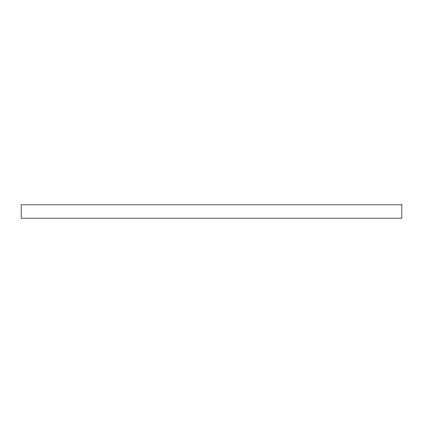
<?xml version="1.0" encoding="UTF-8"?>
<svg xmlns="http://www.w3.org/2000/svg" width="423" height="423" viewBox="0 0 423 423"><rect width="100%" height="100%" fill="white"/><g stroke="black" fill="none" stroke-linecap="round" stroke-linejoin="round"><path stroke-width="0.63" d="M401.85 204.838L21.15 204.838L21.15 218.162L401.85 218.162L401.85 204.838"/></g></svg>
